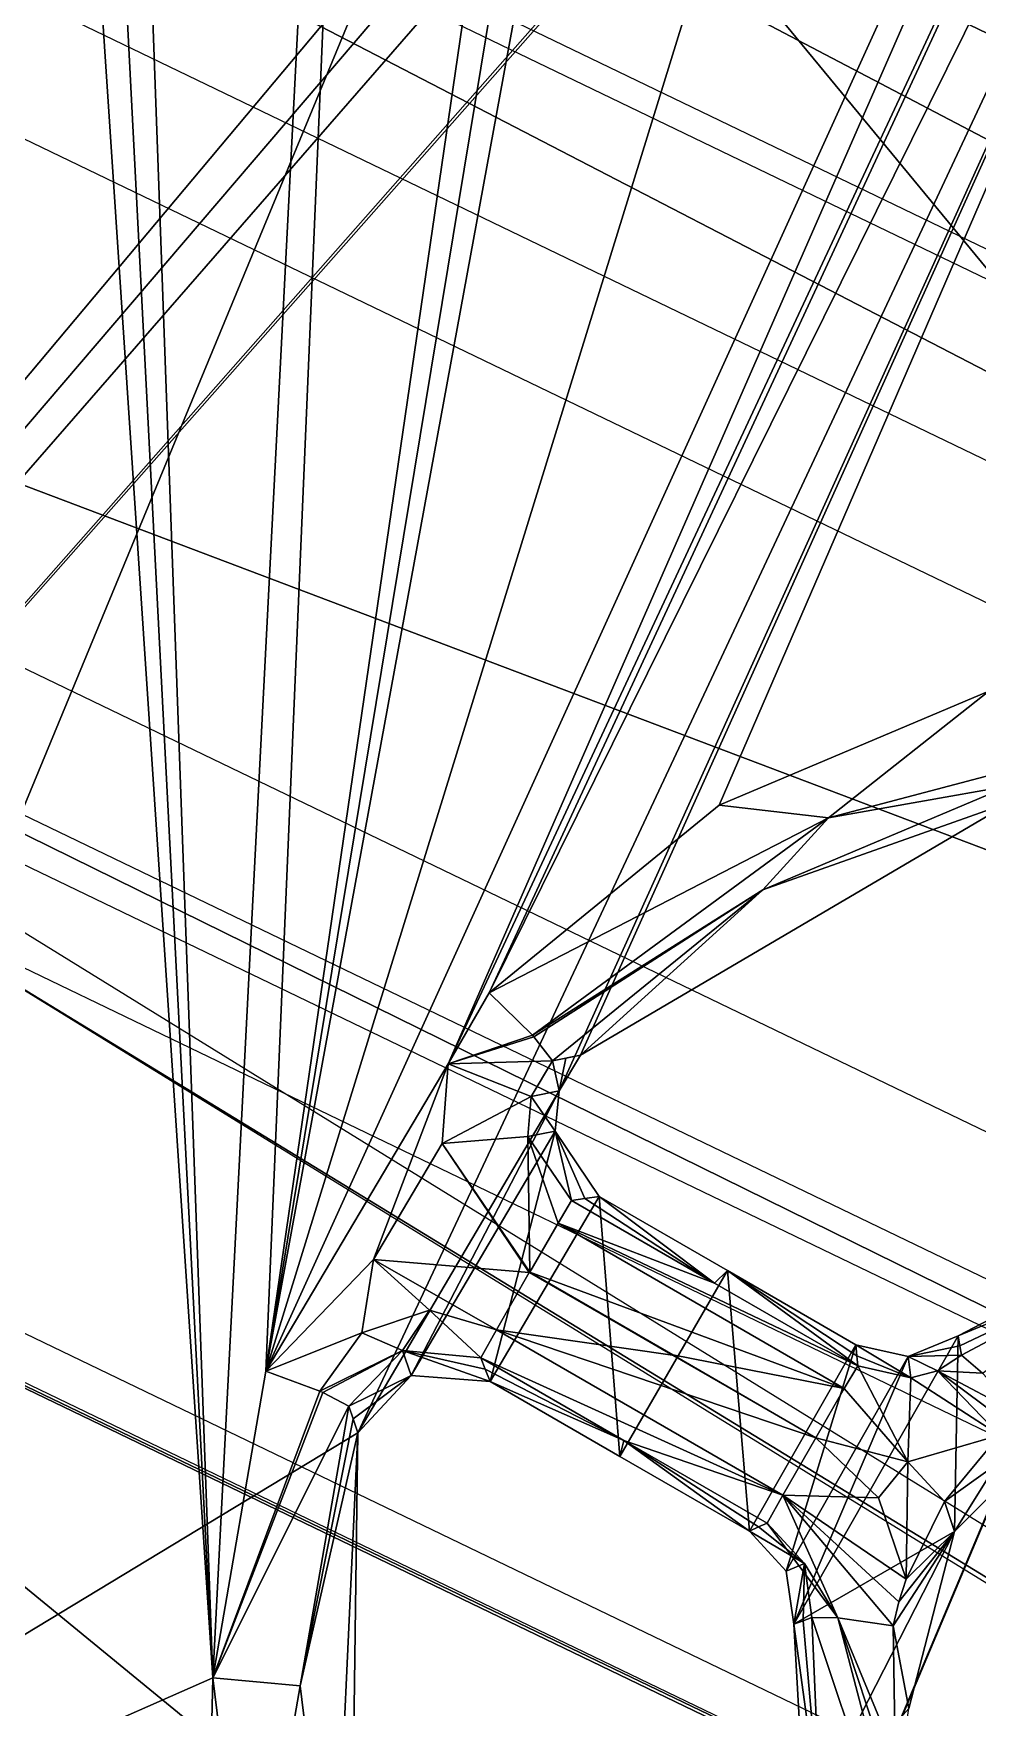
# Model space of a CAD drawing. Header units: millimetres. Extents: x -228 to 228, y -204 to 237.
# Drawn here: x 49.02 to 59.42, y 108.18 to 126.61 of the extents above; entities that cross this region are included whole.
import ezdxf

# ---------------------------------------------------------------- set-up
doc = ezdxf.new("R2010")
doc.units = ezdxf.units.MM
doc.header["$LTSCALE"] = 127.314815
for name, color, linetype in [('1', 7, 'CONTINUOUS'), ('1781', 7, 'CONTINUOUS'), ('1782', 7, 'CONTINUOUS'), ('1783', 7, 'CONTINUOUS'), ('1784', 7, 'CONTINUOUS'), ('1785', 7, 'CONTINUOUS'), ('1786', 7, 'CONTINUOUS'), ('1788', 7, 'CONTINUOUS'), ('1791', 7, 'CONTINUOUS'), ('1792', 7, 'CONTINUOUS'), ('1794', 7, 'CONTINUOUS'), ('1796', 7, 'CONTINUOUS'), ('1797', 7, 'CONTINUOUS'), ('1822', 7, 'CONTINUOUS'), ('28', 7, 'CONTINUOUS'), ('54', 7, 'CONTINUOUS'), ('605', 7, 'CONTINUOUS'), ('610', 7, 'CONTINUOUS'), ('612', 7, 'CONTINUOUS'), ('613', 7, 'CONTINUOUS'), ('615', 7, 'CONTINUOUS'), ('616', 7, 'CONTINUOUS'), ('618', 7, 'CONTINUOUS'), ('619', 7, 'CONTINUOUS'), ('670', 7, 'CONTINUOUS'), ('671', 7, 'CONTINUOUS'), ('672', 7, 'CONTINUOUS'), ('674', 7, 'CONTINUOUS'), ('686', 7, 'CONTINUOUS'), ('687', 7, 'CONTINUOUS'), ('688', 7, 'CONTINUOUS'), ('689', 7, 'CONTINUOUS'), ('692', 7, 'CONTINUOUS'), ('693', 7, 'CONTINUOUS'), ('697', 7, 'CONTINUOUS'), ('698', 7, 'CONTINUOUS'), ('699', 7, 'CONTINUOUS'), ('708', 7, 'CONTINUOUS')]:
    doc.layers.add(name, color=color, linetype=linetype)

msp = doc.modelspace()

# ---------------------------------------------------------------- linework, layer by layer
at = {"layer": '1', "color": 5, "linetype": 'Continuous'}
for points in [[(77.333, 152.514, 1031.221), (39.756, 166.314, 1031.221), (24.976, 93.212, 1037.893), (77.333, 152.514, 1031.221)], [(48.25, 83.571, 1037.893), (77.333, 152.514, 1031.221), (24.976, 93.212, 1037.893), (48.25, 83.571, 1037.893)], [(106.388, 115.3, 1032.773), (77.333, 152.514, 1031.221), (48.25, 83.571, 1037.893), (106.388, 115.3, 1032.773)], [(68.236, 68.236, 1037.893), (106.388, 115.3, 1032.773), (48.25, 83.571, 1037.893), (68.236, 68.236, 1037.893)]]:
    msp.add_3dface(points, dxfattribs=at)
at = {"layer": '1781', "color": 2, "linetype": 'Continuous'}
for points in [[(48.461, 116.997, 5), (10.149, 140.998, 5), (54.097, 130.602, 5), (48.461, 116.997, 5)], [(82.863, 95.763, 5), (48.461, 116.997, 5), (54.097, 130.602, 5), (82.863, 95.763, 5)], [(92.524, 106.877, 5), (82.863, 95.763, 5), (54.097, 130.602, 5), (92.524, 106.877, 5)]]:
    msp.add_3dface(points, dxfattribs=at)
at = {"layer": '1782', "color": 2, "linetype": 'Continuous'}
for points in [[(27.829, 121.923, 17), (77.974, 97.774, 17), (27.815, 121.866, 17), (27.829, 121.923, 17)], [(27.815, 121.866, 17), (77.974, 97.774, 17), (77.936, 97.729, 17), (27.815, 121.866, 17)]]:
    msp.add_3dface(points, dxfattribs=at)
at = {"layer": '1783', "color": 2, "linetype": 'Continuous'}
for points in [[(0, 117.271, 22), (58.636, 101.56, 22), (28.766, 126.03, 22), (0, 117.271, 22)], [(28.766, 126.03, 22), (58.636, 101.56, 22), (80.599, 101.068, 22), (28.766, 126.03, 22)]]:
    msp.add_3dface(points, dxfattribs=at)
at = {"layer": '1784', "color": 2, "linetype": 'Continuous'}
for points in [[(85.859, 107.662, 10), (30.643, 134.253, 10), (29.445, 129.006, 10), (85.859, 107.662, 10)], [(82.503, 103.454, 10), (85.859, 107.662, 10), (29.445, 129.006, 10), (82.503, 103.454, 10)]]:
    msp.add_3dface(points, dxfattribs=at)
at = {"layer": '1785', "color": 2, "linetype": 'Continuous'}
for points in [[(33.271, 145.768, 26), (31.932, 139.902, 26), (93.224, 116.896, 26), (33.271, 145.768, 26)], [(31.932, 139.902, 26), (89.471, 112.193, 26), (93.224, 116.896, 26), (31.932, 139.902, 26)]]:
    msp.add_3dface(points, dxfattribs=at)
at = {"layer": '1786', "color": 2, "linetype": 'Continuous'}
for points in [[(34.303, 150.291, 25.156), (96.115, 120.524, 25.156), (32.901, 144.148, 18.855), (34.303, 150.291, 25.156)], [(32.901, 144.148, 18.855), (96.115, 120.524, 25.156), (92.186, 115.597, 18.855), (32.901, 144.148, 18.855)]]:
    msp.add_3dface(points, dxfattribs=at)
at = {"layer": '1788', "color": 2, "linetype": 'Continuous'}
for points in [[(32.868, 144.006, 18.527), (92.095, 115.483, 18.527), (32.817, 143.78, 14.121), (32.868, 144.006, 18.527)], [(32.817, 143.78, 14.121), (92.095, 115.483, 18.527), (91.951, 115.303, 14.121), (32.817, 143.78, 14.121)]]:
    msp.add_3dface(points, dxfattribs=at)
at = {"layer": '1791', "color": 2, "linetype": 'Continuous'}
for points in [[(31.932, 139.902, 26), (31.443, 137.761, 23.804), (88.102, 110.476, 23.804), (31.932, 139.902, 26)], [(89.471, 112.193, 26), (31.932, 139.902, 26), (88.102, 110.476, 23.804), (89.471, 112.193, 26)]]:
    msp.add_3dface(points, dxfattribs=at)
at = {"layer": '1792', "color": 2, "linetype": 'Continuous'}
for points in [[(86.761, 108.795, 11.112), (31.375, 137.465, 18), (30.965, 135.665, 11.112), (86.761, 108.795, 11.112)], [(87.912, 110.238, 18), (31.375, 137.465, 18), (86.761, 108.795, 11.112), (87.912, 110.238, 18)]]:
    msp.add_3dface(points, dxfattribs=at)
at = {"layer": '1794', "color": 2, "linetype": 'Continuous'}
for points in [[(81.257, 101.893, 20.945), (29.111, 127.545, 11.421), (29, 127.059, 20.945), (81.257, 101.893, 20.945)], [(81.568, 102.283, 11.421), (29.111, 127.545, 11.421), (81.257, 101.893, 20.945), (81.568, 102.283, 11.421)]]:
    msp.add_3dface(points, dxfattribs=at)
at = {"layer": '1796', "color": 2, "linetype": 'Continuous'}
for points in [[(78.284, 98.165, 16.526), (27.939, 122.41, 16.526), (48.005, 116.645, 5.474), (78.284, 98.165, 16.526)], [(82.536, 95.385, 5.474), (78.284, 98.165, 16.526), (48.005, 116.645, 5.474), (82.536, 95.385, 5.474)]]:
    msp.add_3dface(points, dxfattribs=at)
at = {"layer": '1797', "color": 2, "linetype": 'Continuous'}
for points in [[(58.764, 101.782, 17.1), (0, 117.271, 22), (0, 117.528, 17.1), (58.764, 101.782, 17.1)], [(58.636, 101.56, 22), (0, 117.271, 22), (58.764, 101.782, 17.1), (58.636, 101.56, 22)]]:
    msp.add_3dface(points, dxfattribs=at)
at = {"layer": '1822', "color": 2, "linetype": 'Continuous'}
msp.add_3dface([(77.936, 97.729, 17), (77.936, 97.729, 15.1), (27.815, 121.866, 15.1), (77.936, 97.729, 17)], dxfattribs=at)
at = {"layer": '28', "color": 5, "linetype": 'Continuous'}
for points in [[(77.23, 152.311, 1029.234), (24.976, 93.212, 1035.889), (39.703, 166.093, 1029.234), (77.23, 152.311, 1029.234)], [(48.25, 83.571, 1035.889), (24.976, 93.212, 1035.889), (77.23, 152.311, 1029.234), (48.25, 83.571, 1035.889)], [(106.215, 115.19, 1030.783), (48.25, 83.571, 1035.889), (77.23, 152.311, 1029.234), (106.215, 115.19, 1030.783)], [(68.236, 68.236, 1035.889), (48.25, 83.571, 1035.889), (106.215, 115.19, 1030.783), (68.236, 68.236, 1035.889)]]:
    msp.add_3dface(points, dxfattribs=at)
at = {"layer": '54', "color": 5, "linetype": 'Continuous'}
for points in [[(49.005, 162.864, 1023.174), (49.438, 162.446, 1023.205), (25.387, 94.747, 1029.672), (49.005, 162.864, 1023.174)], [(49.438, 162.446, 1023.205), (49.872, 162.027, 1023.237), (25.387, 94.747, 1029.672), (49.438, 162.446, 1023.205)], [(49.872, 162.027, 1023.237), (53.97, 157.997, 1023.528), (25.387, 94.747, 1029.672), (49.872, 162.027, 1023.237)], [(53.97, 157.997, 1023.528), (58.278, 153.583, 1023.829), (25.387, 94.747, 1029.672), (53.97, 157.997, 1023.528)], [(58.278, 153.583, 1023.829), (58.923, 152.902, 1023.874), (25.387, 94.747, 1029.672), (58.278, 153.583, 1023.829)], [(58.923, 152.902, 1023.874), (59.545, 152.242, 1023.917), (25.387, 94.747, 1029.672), (58.923, 152.902, 1023.874)], [(59.545, 152.242, 1023.917), (63.019, 148.455, 1024.157), (25.387, 94.747, 1029.672), (59.545, 152.242, 1023.917)], [(63.019, 148.455, 1024.157), (66.812, 144.114, 1024.419), (25.387, 94.747, 1029.672), (63.019, 148.455, 1024.157)], [(66.812, 144.114, 1024.419), (67.211, 143.643, 1024.447), (25.387, 94.747, 1029.672), (66.812, 144.114, 1024.419)], [(67.211, 143.643, 1024.447), (67.599, 143.181, 1024.474), (25.387, 94.747, 1029.672), (67.211, 143.643, 1024.447)], [(67.599, 143.181, 1024.474), (52.597, 111.208, 1027.819), (25.387, 94.747, 1029.672), (67.599, 143.181, 1024.474)], [(54.814, 114.973, 1027.453), (52.597, 111.208, 1027.819), (67.599, 143.181, 1024.474), (54.814, 114.973, 1027.453)], [(55.05, 115.364, 1027.414), (54.814, 114.973, 1027.453), (67.599, 143.181, 1024.474), (55.05, 115.364, 1027.414)], [(59.804, 118.156, 1027.011), (55.05, 115.364, 1027.414), (67.599, 143.181, 1024.474), (59.804, 118.156, 1027.011)], [(52.597, 111.208, 1027.819), (54.814, 114.973, 1027.453), (53.184, 111.84, 1027.751), (52.597, 111.208, 1027.819)], [(54.814, 114.973, 1027.453), (54.773, 114.527, 1027.489), (53.184, 111.84, 1027.751), (54.814, 114.973, 1027.453)], [(54.773, 114.527, 1027.489), (54.055, 111.773, 1027.725), (53.184, 111.84, 1027.751), (54.773, 114.527, 1027.489)], [(54.773, 114.527, 1027.489), (55.257, 113.811, 1027.526), (54.055, 111.773, 1027.725), (54.773, 114.527, 1027.489)], [(54.055, 111.773, 1027.725), (55.257, 113.811, 1027.526), (55.483, 110.949, 1027.734), (54.055, 111.773, 1027.725)], [(55.257, 113.811, 1027.526), (56.67, 112.994, 1027.535), (55.483, 110.949, 1027.734), (55.257, 113.811, 1027.526)], [(60.597, 111.549, 1027.489), (59.169, 110.122, 1027.653), (61.15, 113.283, 1027.335), (60.597, 111.549, 1027.489)], [(61.15, 113.283, 1027.335), (59.169, 110.122, 1027.653), (59.212, 112.274, 1027.491), (61.15, 113.283, 1027.335)], [(55.483, 110.949, 1027.734), (56.67, 112.994, 1027.535), (56.912, 110.125, 1027.741), (55.483, 110.949, 1027.734)], [(56.67, 112.994, 1027.535), (58.083, 112.177, 1027.542), (56.912, 110.125, 1027.741), (56.67, 112.994, 1027.535)], [(59.212, 112.274, 1027.491), (59.169, 110.122, 1027.653), (57.402, 109.101, 1027.798), (59.212, 112.274, 1027.491)], [(58.661, 112.048, 1027.529), (59.212, 112.274, 1027.491), (57.402, 109.101, 1027.798), (58.661, 112.048, 1027.529)], [(56.912, 110.125, 1027.741), (58.083, 112.177, 1027.542), (57.317, 109.687, 1027.758), (56.912, 110.125, 1027.741)], [(58.083, 112.177, 1027.542), (58.661, 112.048, 1027.529), (57.317, 109.687, 1027.758), (58.083, 112.177, 1027.542)], [(57.317, 109.687, 1027.758), (58.661, 112.048, 1027.529), (57.402, 109.101, 1027.798), (57.317, 109.687, 1027.758)], [(52.597, 111.208, 1027.819), (52.519, 105.435, 1028.243), (25.387, 94.747, 1029.672), (52.597, 111.208, 1027.819)], [(57.402, 109.101, 1027.798), (59.169, 110.122, 1027.653), (57.526, 106.904, 1027.953), (57.402, 109.101, 1027.798)], [(59.169, 110.122, 1027.653), (58.667, 108.174, 1027.816), (57.526, 106.904, 1027.953), (59.169, 110.122, 1027.653)]]:
    msp.add_3dface(points, dxfattribs=at)
at = {"layer": '605', "color": 5, "linetype": 'Continuous'}
for points in [[(26.141, 97.559, 1032.484), (50.999, 108.511, 1031.084), (47.327, 163.715, 1026.154), (26.141, 97.559, 1032.484)], [(47.327, 163.715, 1026.154), (50.999, 108.511, 1031.084), (48.194, 162.829, 1026.224), (47.327, 163.715, 1026.154)], [(48.194, 162.829, 1026.224), (50.999, 108.511, 1031.084), (49.064, 161.944, 1026.292), (48.194, 162.829, 1026.224)], [(49.064, 161.944, 1026.292), (50.999, 108.511, 1031.084), (53.515, 157.373, 1026.63), (49.064, 161.944, 1026.292)], [(50.999, 108.511, 1031.084), (51.585, 111.885, 1030.814), (53.515, 157.373, 1026.63), (50.999, 108.511, 1031.084)], [(53.515, 157.373, 1026.63), (51.585, 111.885, 1030.814), (57.597, 153.058, 1026.928), (53.515, 157.373, 1026.63)], [(57.597, 153.058, 1026.928), (51.585, 111.885, 1030.814), (58.263, 152.337, 1026.976), (57.597, 153.058, 1026.928)], [(58.263, 152.337, 1026.976), (51.585, 111.885, 1030.814), (58.887, 151.658, 1027.021), (58.263, 152.337, 1026.976)], [(58.887, 151.658, 1027.021), (51.585, 111.885, 1030.814), (62.599, 147.51, 1027.287), (58.887, 151.658, 1027.021)], [(62.599, 147.51, 1027.287), (51.585, 111.885, 1030.814), (65.985, 143.549, 1027.528), (62.599, 147.51, 1027.287)], [(51.585, 111.885, 1030.814), (53.592, 115.268, 1030.486), (65.985, 143.549, 1027.528), (51.585, 111.885, 1030.814)], [(65.985, 143.549, 1027.528), (53.592, 115.268, 1030.486), (66.521, 142.904, 1027.566), (65.985, 143.549, 1027.528)], [(53.592, 115.268, 1030.486), (54.043, 116.05, 1030.409), (66.521, 142.904, 1027.566), (53.592, 115.268, 1030.486)], [(66.521, 142.904, 1027.566), (54.043, 116.05, 1030.409), (67.041, 142.272, 1027.604), (66.521, 142.904, 1027.566)], [(54.043, 116.05, 1030.409), (56.58, 118.116, 1030.152), (67.041, 142.272, 1027.604), (54.043, 116.05, 1030.409)], [(56.58, 118.116, 1030.152), (59.55, 119.371, 1029.936), (67.041, 142.272, 1027.604), (56.58, 118.116, 1030.152)], [(52.77, 113.115, 1030.68), (53.592, 115.268, 1030.486), (51.585, 111.885, 1030.814), (52.77, 113.115, 1030.68)], [(53.526, 114.391, 1030.556), (53.592, 115.268, 1030.486), (52.77, 113.115, 1030.68), (53.526, 114.391, 1030.556)], [(54.487, 112.972, 1030.629), (53.526, 114.391, 1030.556), (52.77, 113.115, 1030.68), (54.487, 112.972, 1030.629)], [(54.491, 112.978, 1030.628), (53.526, 114.391, 1030.556), (54.487, 112.972, 1030.629), (54.491, 112.978, 1030.628)], [(56.064, 112.062, 1030.639), (54.491, 112.978, 1030.628), (54.487, 112.972, 1030.629), (56.064, 112.062, 1030.639)], [(56.067, 112.067, 1030.639), (54.491, 112.978, 1030.628), (56.064, 112.062, 1030.639), (56.067, 112.067, 1030.639)], [(57.643, 111.154, 1030.647), (56.067, 112.067, 1030.639), (56.064, 112.062, 1030.639), (57.643, 111.154, 1030.647)], [(57.643, 111.154, 1030.647), (58.333, 110.493, 1030.669), (58.655, 110.89, 1030.627), (57.643, 111.154, 1030.647)], [(59.061, 110.451, 1030.644), (59.668, 111.183, 1030.565), (58.655, 110.89, 1030.627), (59.061, 110.451, 1030.644)], [(58.333, 110.493, 1030.669), (58.639, 109.598, 1030.723), (58.655, 110.89, 1030.627), (58.333, 110.493, 1030.669)], [(58.639, 109.598, 1030.723), (59.061, 110.451, 1030.644), (58.655, 110.89, 1030.627), (58.639, 109.598, 1030.723)], [(50.5, 87.469, 1032.484), (50.999, 108.511, 1031.084), (26.141, 97.559, 1032.484), (50.5, 87.469, 1032.484)], [(51.403, 105.219, 1031.306), (50.999, 108.511, 1031.084), (50.5, 87.469, 1032.484), (51.403, 105.219, 1031.306)]]:
    msp.add_3dface(points, dxfattribs=at)
at = {"layer": '610', "color": 5, "linetype": 'Continuous'}
for points in [[(59.169, 110.122, 1027.653), (60.597, 111.549, 1027.489), (59.061, 110.451, 1030.644), (59.169, 110.122, 1027.653)], [(59.061, 110.451, 1030.644), (60.597, 111.549, 1027.489), (59.668, 111.183, 1030.565), (59.061, 110.451, 1030.644)], [(58.639, 109.598, 1030.723), (59.169, 110.122, 1027.653), (59.061, 110.451, 1030.644), (58.639, 109.598, 1030.723)], [(58.667, 108.174, 1027.816), (59.169, 110.122, 1027.653), (58.494, 109.085, 1030.759), (58.667, 108.174, 1027.816)], [(58.494, 109.085, 1030.759), (59.169, 110.122, 1027.653), (58.559, 109.346, 1030.741), (58.494, 109.085, 1030.759)], [(58.559, 109.346, 1030.741), (59.169, 110.122, 1027.653), (58.639, 109.598, 1030.723), (58.559, 109.346, 1030.741)], [(58.526, 107.235, 1030.884), (58.667, 108.174, 1027.816), (58.494, 109.085, 1030.759), (58.526, 107.235, 1030.884)]]:
    msp.add_3dface(points, dxfattribs=at)
at = {"layer": '612', "color": 5, "linetype": 'Continuous'}
for points in [[(55.098, 113.787, 1028.664), (54.953, 113.765, 1029.719), (56.528, 112.854, 1029.729), (55.098, 113.787, 1028.664)], [(55.257, 113.811, 1027.526), (55.098, 113.787, 1028.664), (56.528, 112.854, 1029.729), (55.257, 113.811, 1027.526)], [(56.67, 112.994, 1027.535), (55.257, 113.811, 1027.526), (56.528, 112.854, 1029.729), (56.67, 112.994, 1027.535)], [(58.104, 111.944, 1029.737), (56.67, 112.994, 1027.535), (56.528, 112.854, 1029.729), (58.104, 111.944, 1029.737)], [(58.083, 112.177, 1027.542), (56.67, 112.994, 1027.535), (58.093, 112.056, 1028.681), (58.083, 112.177, 1027.542)], [(58.093, 112.056, 1028.681), (56.67, 112.994, 1027.535), (58.104, 111.944, 1029.737), (58.093, 112.056, 1028.681)]]:
    msp.add_3dface(points, dxfattribs=at)
at = {"layer": '613', "color": 5, "linetype": 'Continuous'}
for points in [[(61.15, 113.283, 1027.335), (59.212, 112.274, 1027.491), (61.192, 113.098, 1029.505), (61.15, 113.283, 1027.335)], [(59.212, 112.274, 1027.491), (59.23, 112.164, 1028.6), (61.192, 113.098, 1029.505), (59.212, 112.274, 1027.491)], [(59.23, 112.164, 1028.6), (59.248, 112.061, 1029.631), (61.192, 113.098, 1029.505), (59.23, 112.164, 1028.6)]]:
    msp.add_3dface(points, dxfattribs=at)
at = {"layer": '615', "color": 5, "linetype": 'Continuous'}
for points in [[(57.06, 117.186, 1029.243), (59.804, 118.156, 1027.011), (59.771, 118.33, 1029.027), (57.06, 117.186, 1029.243)], [(55.05, 115.364, 1027.414), (59.804, 118.156, 1027.011), (57.06, 117.186, 1029.243), (55.05, 115.364, 1027.414)], [(54.744, 115.302, 1029.499), (55.05, 115.364, 1027.414), (57.06, 117.186, 1029.243), (54.744, 115.302, 1029.499)], [(54.89, 115.332, 1028.495), (55.05, 115.364, 1027.414), (54.744, 115.302, 1029.499), (54.89, 115.332, 1028.495)]]:
    msp.add_3dface(points, dxfattribs=at)
at = {"layer": '616', "color": 5, "linetype": 'Continuous'}
for points in [[(52.545, 111.361, 1028.902), (52.498, 111.503, 1029.905), (51.961, 108.423, 1030.174), (52.545, 111.361, 1028.902)], [(52.597, 111.208, 1027.819), (52.545, 111.361, 1028.902), (51.961, 108.423, 1030.174), (52.597, 111.208, 1027.819)], [(52.328, 105.417, 1030.396), (52.597, 111.208, 1027.819), (51.961, 108.423, 1030.174), (52.328, 105.417, 1030.396)], [(52.519, 105.435, 1028.243), (52.597, 111.208, 1027.819), (52.328, 105.417, 1030.396), (52.519, 105.435, 1028.243)]]:
    msp.add_3dface(points, dxfattribs=at)
at = {"layer": '618', "color": 5, "linetype": 'Continuous'}
for points in [[(57.503, 109.139, 1028.859), (57.402, 109.101, 1027.798), (57.694, 106.961, 1029.98), (57.503, 109.139, 1028.859)], [(57.402, 109.101, 1027.798), (57.526, 106.904, 1027.953), (57.694, 106.961, 1029.98), (57.402, 109.101, 1027.798)], [(57.598, 109.174, 1029.854), (57.503, 109.139, 1028.859), (57.694, 106.961, 1029.98), (57.598, 109.174, 1029.854)]]:
    msp.add_3dface(points, dxfattribs=at)
at = {"layer": '619', "color": 5, "linetype": 'Continuous'}
for points in [[(53.953, 112.034, 1029.72), (54.001, 111.909, 1028.76), (55.529, 111.125, 1029.73), (53.953, 112.034, 1029.72)], [(54.055, 111.773, 1027.725), (55.529, 111.125, 1029.73), (54.001, 111.909, 1028.76), (54.055, 111.773, 1027.725)], [(54.055, 111.773, 1027.725), (55.483, 110.949, 1027.734), (55.529, 111.125, 1029.73), (54.055, 111.773, 1027.725)], [(55.483, 110.949, 1027.734), (56.912, 110.125, 1027.741), (55.529, 111.125, 1029.73), (55.483, 110.949, 1027.734)], [(56.912, 110.125, 1027.741), (57.012, 110.172, 1028.771), (55.529, 111.125, 1029.73), (56.912, 110.125, 1027.741)], [(57.012, 110.172, 1028.771), (57.106, 110.215, 1029.738), (55.529, 111.125, 1029.73), (57.012, 110.172, 1028.771)]]:
    msp.add_3dface(points, dxfattribs=at)
at = {"layer": '670', "color": 5, "linetype": 'Continuous'}
for points in [[(52.498, 111.503, 1029.905), (53.184, 111.84, 1027.751), (53.091, 112.115, 1029.821), (52.498, 111.503, 1029.905)], [(53.184, 111.84, 1027.751), (54.055, 111.773, 1027.725), (53.091, 112.115, 1029.821), (53.184, 111.84, 1027.751)], [(54.055, 111.773, 1027.725), (54.001, 111.909, 1028.76), (53.091, 112.115, 1029.821), (54.055, 111.773, 1027.725)], [(54.001, 111.909, 1028.76), (53.953, 112.034, 1029.72), (53.091, 112.115, 1029.821), (54.001, 111.909, 1028.76)], [(53.184, 111.84, 1027.751), (52.498, 111.503, 1029.905), (52.545, 111.361, 1028.902), (53.184, 111.84, 1027.751)], [(52.597, 111.208, 1027.819), (53.184, 111.84, 1027.751), (52.545, 111.361, 1028.902), (52.597, 111.208, 1027.819)]]:
    msp.add_3dface(points, dxfattribs=at)
at = {"layer": '671', "color": 5, "linetype": 'Continuous'}
for points in [[(57.106, 110.215, 1029.738), (57.012, 110.172, 1028.771), (57.519, 109.769, 1029.792), (57.106, 110.215, 1029.738)], [(57.012, 110.172, 1028.771), (56.912, 110.125, 1027.741), (57.519, 109.769, 1029.792), (57.012, 110.172, 1028.771)], [(56.912, 110.125, 1027.741), (57.317, 109.687, 1027.758), (57.519, 109.769, 1029.792), (56.912, 110.125, 1027.741)], [(57.317, 109.687, 1027.758), (57.402, 109.101, 1027.798), (57.519, 109.769, 1029.792), (57.317, 109.687, 1027.758)], [(57.402, 109.101, 1027.798), (57.503, 109.139, 1028.859), (57.519, 109.769, 1029.792), (57.402, 109.101, 1027.798)], [(57.503, 109.139, 1028.859), (57.598, 109.174, 1029.854), (57.519, 109.769, 1029.792), (57.503, 109.139, 1028.859)]]:
    msp.add_3dface(points, dxfattribs=at)
at = {"layer": '672', "color": 5, "linetype": 'Continuous'}
for points in [[(59.212, 112.274, 1027.491), (58.661, 112.048, 1027.529), (59.23, 112.164, 1028.6), (59.212, 112.274, 1027.491)], [(58.661, 112.048, 1027.529), (58.083, 112.177, 1027.542), (58.689, 111.815, 1029.73), (58.661, 112.048, 1027.529)], [(58.083, 112.177, 1027.542), (58.093, 112.056, 1028.681), (58.689, 111.815, 1029.73), (58.083, 112.177, 1027.542)], [(58.093, 112.056, 1028.681), (58.104, 111.944, 1029.737), (58.689, 111.815, 1029.73), (58.093, 112.056, 1028.681)], [(58.661, 112.048, 1027.529), (59.248, 112.061, 1029.631), (59.23, 112.164, 1028.6), (58.661, 112.048, 1027.529)], [(59.248, 112.061, 1029.631), (58.661, 112.048, 1027.529), (58.985, 111.892, 1029.691), (59.248, 112.061, 1029.631)], [(58.985, 111.892, 1029.691), (58.661, 112.048, 1027.529), (58.689, 111.815, 1029.73), (58.985, 111.892, 1029.691)]]:
    msp.add_3dface(points, dxfattribs=at)
at = {"layer": '674', "color": 5, "linetype": 'Continuous'}
for points in [[(54.814, 114.973, 1027.453), (55.05, 115.364, 1027.414), (54.89, 115.332, 1028.495), (54.814, 114.973, 1027.453)], [(54.814, 114.973, 1027.453), (54.744, 115.302, 1029.499), (54.508, 114.91, 1029.614), (54.814, 114.973, 1027.453)], [(54.814, 114.973, 1027.453), (54.89, 115.332, 1028.495), (54.744, 115.302, 1029.499), (54.814, 114.973, 1027.453)], [(54.469, 114.471, 1029.697), (54.773, 114.527, 1027.489), (54.508, 114.91, 1029.614), (54.469, 114.471, 1029.697)], [(54.773, 114.527, 1027.489), (54.814, 114.973, 1027.453), (54.508, 114.91, 1029.614), (54.773, 114.527, 1027.489)], [(54.953, 113.765, 1029.719), (54.773, 114.527, 1027.489), (54.469, 114.471, 1029.697), (54.953, 113.765, 1029.719)], [(55.257, 113.811, 1027.526), (54.773, 114.527, 1027.489), (55.098, 113.787, 1028.664), (55.257, 113.811, 1027.526)], [(54.773, 114.527, 1027.489), (54.953, 113.765, 1029.719), (55.098, 113.787, 1028.664), (54.773, 114.527, 1027.489)]]:
    msp.add_3dface(points, dxfattribs=at)
at = {"layer": '686', "color": 5, "linetype": 'Continuous'}
for points in [[(51.585, 111.885, 1030.814), (50.999, 108.511, 1031.084), (52.181, 111.667, 1030.58), (51.585, 111.885, 1030.814)], [(52.181, 111.667, 1030.58), (50.999, 108.511, 1031.084), (52.214, 111.653, 1030.55), (52.181, 111.667, 1030.58)], [(50.999, 108.511, 1031.084), (52.498, 111.503, 1029.905), (52.214, 111.653, 1030.55), (50.999, 108.511, 1031.084)], [(51.961, 108.423, 1030.174), (52.498, 111.503, 1029.905), (50.999, 108.511, 1031.084), (51.961, 108.423, 1030.174)], [(51.961, 108.423, 1030.174), (50.999, 108.511, 1031.084), (51.403, 105.219, 1031.306), (51.961, 108.423, 1030.174)], [(52.328, 105.417, 1030.396), (51.961, 108.423, 1030.174), (51.403, 105.219, 1031.306), (52.328, 105.417, 1030.396)]]:
    msp.add_3dface(points, dxfattribs=at)
at = {"layer": '687', "color": 5, "linetype": 'Continuous'}
for points in [[(52.77, 113.115, 1030.68), (51.585, 111.885, 1030.814), (52.642, 112.309, 1030.514), (52.77, 113.115, 1030.68)], [(52.77, 113.115, 1030.68), (52.642, 112.309, 1030.514), (53.386, 112.557, 1030.446), (52.77, 113.115, 1030.68)], [(54.487, 112.972, 1030.629), (52.77, 113.115, 1030.68), (54.125, 112.341, 1030.397), (54.487, 112.972, 1030.629)], [(52.77, 113.115, 1030.68), (53.386, 112.557, 1030.446), (54.125, 112.341, 1030.397), (52.77, 113.115, 1030.68)], [(52.642, 112.309, 1030.514), (53.091, 112.115, 1029.821), (53.386, 112.557, 1030.446), (52.642, 112.309, 1030.514)], [(53.091, 112.115, 1029.821), (53.953, 112.034, 1029.72), (53.386, 112.557, 1030.446), (53.091, 112.115, 1029.821)], [(53.386, 112.557, 1030.446), (53.953, 112.034, 1029.72), (54.125, 112.341, 1030.397), (53.386, 112.557, 1030.446)], [(51.585, 111.885, 1030.814), (52.181, 111.667, 1030.58), (52.642, 112.309, 1030.514), (51.585, 111.885, 1030.814)], [(52.181, 111.667, 1030.58), (53.091, 112.115, 1029.821), (52.642, 112.309, 1030.514), (52.181, 111.667, 1030.58)], [(53.091, 112.115, 1029.821), (52.181, 111.667, 1030.58), (52.214, 111.653, 1030.55), (53.091, 112.115, 1029.821)], [(52.498, 111.503, 1029.905), (53.091, 112.115, 1029.821), (52.214, 111.653, 1030.55), (52.498, 111.503, 1029.905)]]:
    msp.add_3dface(points, dxfattribs=at)
at = {"layer": '688', "color": 5, "linetype": 'Continuous'}
for points in [[(56.064, 112.062, 1030.639), (54.487, 112.972, 1030.629), (54.125, 112.341, 1030.397), (56.064, 112.062, 1030.639)], [(54.125, 112.341, 1030.397), (53.953, 112.034, 1029.72), (57.279, 110.521, 1030.416), (54.125, 112.341, 1030.397)], [(57.643, 111.154, 1030.647), (56.064, 112.062, 1030.639), (54.125, 112.341, 1030.397), (57.643, 111.154, 1030.647)], [(57.643, 111.154, 1030.647), (54.125, 112.341, 1030.397), (57.279, 110.521, 1030.416), (57.643, 111.154, 1030.647)], [(53.953, 112.034, 1029.72), (55.529, 111.125, 1029.73), (57.279, 110.521, 1030.416), (53.953, 112.034, 1029.72)], [(55.529, 111.125, 1029.73), (57.106, 110.215, 1029.738), (57.279, 110.521, 1030.416), (55.529, 111.125, 1029.73)]]:
    msp.add_3dface(points, dxfattribs=at)
at = {"layer": '689', "color": 5, "linetype": 'Continuous'}
for points in [[(58.333, 110.493, 1030.669), (57.643, 111.154, 1030.647), (57.279, 110.521, 1030.416), (58.333, 110.493, 1030.669)], [(57.279, 110.521, 1030.416), (57.106, 110.215, 1029.738), (57.887, 109.171, 1030.468), (57.279, 110.521, 1030.416)], [(58.494, 109.085, 1030.759), (58.559, 109.346, 1030.741), (57.279, 110.521, 1030.416), (58.494, 109.085, 1030.759)], [(58.494, 109.085, 1030.759), (57.279, 110.521, 1030.416), (57.887, 109.171, 1030.468), (58.494, 109.085, 1030.759)], [(58.559, 109.346, 1030.741), (58.639, 109.598, 1030.723), (57.279, 110.521, 1030.416), (58.559, 109.346, 1030.741)], [(58.639, 109.598, 1030.723), (58.333, 110.493, 1030.669), (57.279, 110.521, 1030.416), (58.639, 109.598, 1030.723)], [(57.106, 110.215, 1029.738), (57.519, 109.769, 1029.792), (57.887, 109.171, 1030.468), (57.106, 110.215, 1029.738)], [(57.519, 109.769, 1029.792), (57.598, 109.174, 1029.854), (57.887, 109.171, 1030.468), (57.519, 109.769, 1029.792)]]:
    msp.add_3dface(points, dxfattribs=at)
at = {"layer": '692', "color": 5, "linetype": 'Continuous'}
for points in [[(54.043, 116.05, 1030.409), (53.592, 115.268, 1030.486), (54.521, 115.584, 1030.177), (54.043, 116.05, 1030.409)], [(54.521, 115.584, 1030.177), (53.592, 115.268, 1030.486), (54.537, 115.566, 1030.156), (54.521, 115.584, 1030.177)], [(53.592, 115.268, 1030.486), (54.744, 115.302, 1029.499), (54.537, 115.566, 1030.156), (53.592, 115.268, 1030.486)], [(53.592, 115.268, 1030.486), (53.526, 114.391, 1030.556), (54.508, 114.91, 1029.614), (53.592, 115.268, 1030.486)], [(54.744, 115.302, 1029.499), (53.592, 115.268, 1030.486), (54.508, 114.91, 1029.614), (54.744, 115.302, 1029.499)], [(53.526, 114.391, 1030.556), (54.469, 114.471, 1029.697), (54.508, 114.91, 1029.614), (53.526, 114.391, 1030.556)], [(53.526, 114.391, 1030.556), (54.491, 112.978, 1030.628), (54.469, 114.471, 1029.697), (53.526, 114.391, 1030.556)], [(54.953, 113.765, 1029.719), (54.469, 114.471, 1029.697), (54.804, 113.516, 1030.34), (54.953, 113.765, 1029.719)], [(54.469, 114.471, 1029.697), (54.491, 112.978, 1030.628), (54.804, 113.516, 1030.34), (54.469, 114.471, 1029.697)]]:
    msp.add_3dface(points, dxfattribs=at)
at = {"layer": '693', "color": 5, "linetype": 'Continuous'}
for points in [[(59.55, 119.371, 1029.936), (56.58, 118.116, 1030.152), (57.783, 117.976, 1029.847), (59.55, 119.371, 1029.936)], [(59.55, 119.371, 1029.936), (57.783, 117.976, 1029.847), (61.692, 119.007, 1029.592), (59.55, 119.371, 1029.936)], [(57.783, 117.976, 1029.847), (59.771, 118.33, 1029.027), (61.692, 119.007, 1029.592), (57.783, 117.976, 1029.847)], [(57.06, 117.186, 1029.243), (59.771, 118.33, 1029.027), (57.783, 117.976, 1029.847), (57.06, 117.186, 1029.243)], [(56.58, 118.116, 1030.152), (54.043, 116.05, 1030.409), (57.783, 117.976, 1029.847), (56.58, 118.116, 1030.152)], [(54.043, 116.05, 1030.409), (54.521, 115.584, 1030.177), (57.783, 117.976, 1029.847), (54.043, 116.05, 1030.409)], [(54.521, 115.584, 1030.177), (57.06, 117.186, 1029.243), (57.783, 117.976, 1029.847), (54.521, 115.584, 1030.177)], [(57.06, 117.186, 1029.243), (54.521, 115.584, 1030.177), (54.537, 115.566, 1030.156), (57.06, 117.186, 1029.243)], [(54.744, 115.302, 1029.499), (57.06, 117.186, 1029.243), (54.537, 115.566, 1030.156), (54.744, 115.302, 1029.499)]]:
    msp.add_3dface(points, dxfattribs=at)
at = {"layer": '697', "color": 5, "linetype": 'Continuous'}
msp.add_3dface([(61.192, 113.098, 1029.505), (59.248, 112.061, 1029.631), (59.479, 111.865, 1030.258), (61.192, 113.098, 1029.505)], dxfattribs=at)
at = {"layer": '698', "color": 5, "linetype": 'Continuous'}
for points in [[(56.528, 112.854, 1029.729), (54.953, 113.765, 1029.719), (54.804, 113.516, 1030.34), (56.528, 112.854, 1029.729)], [(54.804, 113.516, 1030.34), (54.491, 112.978, 1030.628), (57.956, 111.694, 1030.359), (54.804, 113.516, 1030.34)], [(58.104, 111.944, 1029.737), (56.528, 112.854, 1029.729), (54.804, 113.516, 1030.34), (58.104, 111.944, 1029.737)], [(58.104, 111.944, 1029.737), (54.804, 113.516, 1030.34), (57.956, 111.694, 1030.359), (58.104, 111.944, 1029.737)], [(54.491, 112.978, 1030.628), (56.067, 112.067, 1030.639), (57.956, 111.694, 1030.359), (54.491, 112.978, 1030.628)], [(56.067, 112.067, 1030.639), (57.643, 111.154, 1030.647), (57.956, 111.694, 1030.359), (56.067, 112.067, 1030.639)]]:
    msp.add_3dface(points, dxfattribs=at)
at = {"layer": '699', "color": 5, "linetype": 'Continuous'}
for points in [[(59.248, 112.061, 1029.631), (58.985, 111.892, 1029.691), (59.479, 111.865, 1030.258), (59.248, 112.061, 1029.631)], [(58.655, 110.89, 1030.627), (58.104, 111.944, 1029.737), (57.956, 111.694, 1030.359), (58.655, 110.89, 1030.627)], [(58.104, 111.944, 1029.737), (58.655, 110.89, 1030.627), (58.689, 111.815, 1029.73), (58.104, 111.944, 1029.737)], [(59.668, 111.183, 1030.565), (58.985, 111.892, 1029.691), (58.689, 111.815, 1029.73), (59.668, 111.183, 1030.565)], [(59.668, 111.183, 1030.565), (59.786, 111.291, 1030.552), (58.985, 111.892, 1029.691), (59.668, 111.183, 1030.565)], [(59.786, 111.291, 1030.552), (59.911, 111.397, 1030.539), (58.985, 111.892, 1029.691), (59.786, 111.291, 1030.552)], [(58.985, 111.892, 1029.691), (59.911, 111.397, 1030.539), (59.479, 111.865, 1030.258), (58.985, 111.892, 1029.691)], [(57.643, 111.154, 1030.647), (58.655, 110.89, 1030.627), (57.956, 111.694, 1030.359), (57.643, 111.154, 1030.647)], [(58.655, 110.89, 1030.627), (59.668, 111.183, 1030.565), (58.689, 111.815, 1029.73), (58.655, 110.89, 1030.627)]]:
    msp.add_3dface(points, dxfattribs=at)
at = {"layer": '708', "color": 5, "linetype": 'Continuous'}
for points in [[(57.598, 109.174, 1029.854), (57.694, 106.961, 1029.98), (58.93, 105.199, 1030.661), (57.598, 109.174, 1029.854)], [(57.887, 109.171, 1030.468), (57.598, 109.174, 1029.854), (58.93, 105.199, 1030.661), (57.887, 109.171, 1030.468)], [(59.37, 105.591, 1030.961), (58.526, 107.235, 1030.884), (57.887, 109.171, 1030.468), (59.37, 105.591, 1030.961)], [(59.37, 105.591, 1030.961), (57.887, 109.171, 1030.468), (58.93, 105.199, 1030.661), (59.37, 105.591, 1030.961)], [(58.526, 107.235, 1030.884), (58.494, 109.085, 1030.759), (57.887, 109.171, 1030.468), (58.526, 107.235, 1030.884)]]:
    msp.add_3dface(points, dxfattribs=at)

doc.saveas('drawing.dxf')
